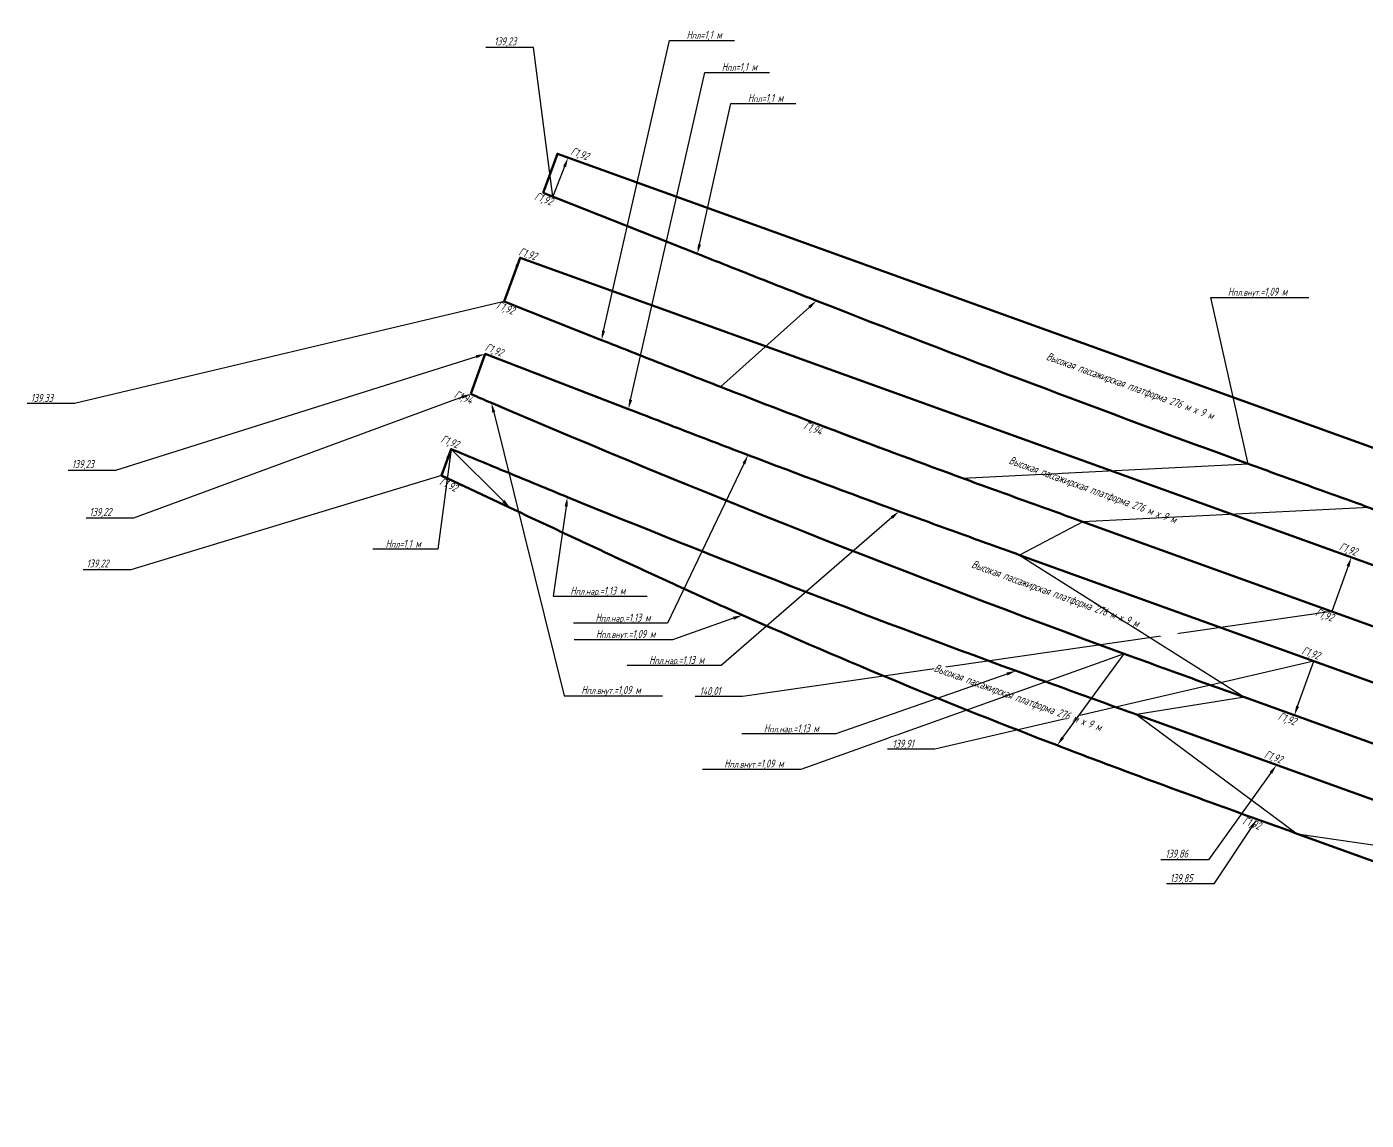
# Model space of a CAD drawing. Extents: x 11179 to 11561, y 9004 to 9202.
# Drawn here: x 11179.4 to 11388.5, y 9031.7 to 9202.4 of the extents above; entities that cross this region are included whole.
import ezdxf
from ezdxf import colors
from ezdxf.entities.mleader import LeaderData, LeaderLine
from ezdxf.math import Vec2, Vec3

# ---------------------------------------------------------------- set-up
doc = ezdxf.new("R2010")
doc.units = 0
doc.layers.add('Габариты платформ на Серпе и Молоте', color=1, linetype='Continuous', lineweight=30)
doc.layers.add('Платформы', color=1, linetype='Continuous', lineweight=80)
doc.styles.add('СПДС_2.5', font='spds.shx', dxfattribs={"width": 0.9, "oblique": 15, "height": 2.5})

msp = doc.modelspace()

# ---------------------------------------------------------------- texts
at = {"layer": 'Габариты платформ на Серпе и Молоте', "color": 1, "char_height": 1.25, "attachment_point": 1, "style": 'СПДС_2.5', "bg_fill": 3, "box_fill_scale": 1, "bg_fill_color": 256, "bg_fill_transparency": 0}
for s, width, insert, rotation in [('Г1,92', 3.8623, (11256.46, 9168), 342.4212), ('Г1,92', 3.6922, (11253.04, 9159.64), 338.8566), ('Г1,92', 3.7467, (11251.26, 9153.09), 338.8566), ('Г1,94', 3.7647, (11246.44, 9145.7), 338.8566), ('Г1,92', 3.8239, (11244.36, 9138.75), 339.1099), ('Г1,92', 3.9238, (11244.23, 9132.11), 334.7675), ('Г1,92', 3.8952, (11384.63, 9121.94), 340.3065), ('Г1,92', 3.7747, (11380.93, 9111.67), 340.3065), ('Г1,92', 3.6721, (11378.79, 9105.72), 340.3065), ('Г1,92', 3.729, (11375.09, 9095.45), 340.3065), ('Г1,92', 3.6873, (11372.94, 9089.5), 340.3065), ('Г1,92', 3.7866, (11369.57, 9079.14), 340.3065)]:
    msp.add_mtext_dynamic_manual_height_columns(s, width=width, gutter_width=12.5, heights=[0], dxfattribs=dict(at, insert=insert, rotation=rotation))

# ---------------------------------------------------------------- leaders
at = {"layer": 'Габариты платформ на Серпе и Молоте', "color": 1, "lineweight": 25}
ml = msp.add_multileader_mtext('Standard', dxfattribs=at)
ml.set_content('139,23', color=1, style='СПДС_2.5')
ml.set_leader_properties()
ml.build(insert=Vec2(0, 0))
ml.multileader.update_dxf_attribs({"text_left_attachment_type": 5, "text_right_attachment_type": 5, "dogleg_length": 0.677, "arrow_head_size": 1.5})
ctx = ml.context
ctx.base_point, ctx.char_height, ctx.arrow_head_size, ctx.plane_origin = Vec3(11249.64, 9199.19), 1.25, 1.5, Vec3(11264.16, 9183.95)
ctx.left_attachment, ctx.right_attachment, ctx.text_align_type = 5, 5, 2
notes = []
notes.append((ctx, [(1, (1, 1, 0), (11258.48, 9199.19), (-1, 0), 0.677, [(1, [(11263.9, 9182), (11261.49, 9175.92)], 0, [])])]))
ctx.mtext.insert, ctx.mtext.alignment, ctx.mtext.flow_direction = Vec3(11255.8, 9200.79), 3, 5
ctx.mtext.has_bg_fill, ctx.mtext.bg_color, ctx.mtext.bg_scale_factor, ctx.mtext.bg_transparency, ctx.mtext.use_window_bg_color = 1, -1027028792, 1.5, 0, 1
for ctx, leaders in notes:
    for number, flags, end, landing, length, lines in leaders:
        leader = LeaderData()
        leader.index, (leader.has_last_leader_line, leader.has_dogleg_vector, leader.attachment_direction) = number, flags
        leader.last_leader_point, leader.dogleg_vector, leader.dogleg_length = Vec3(end), Vec3(landing), length
        for number, points, colour, breaks in lines:
            line = LeaderLine()
            line.index, line.vertices, line.color, line.breaks = number, Vec3.list(points), colors.encode_raw_color(colour), breaks
            leader.lines.append(line)
        ctx.leaders.append(leader)

# ---------------------------------------------------------------- next in the draw order: texts
at = {"layer": 'Габариты платформ на Серпе и Молоте', "color": 1, "char_height": 1.25, "attachment_point": 1, "style": 'СПДС_2.5', "bg_fill": 3, "box_fill_scale": 1, "bg_fill_color": 256, "bg_fill_transparency": 0}
for width, insert, rotation in [(3.7494, (11264.62, 9183.7), 340.2607), (3.793, (11259.01, 9176.68), 338.8566)]:
    msp.add_mtext_dynamic_manual_height_columns('Г1,92', width=width, gutter_width=12.5, heights=[0], dxfattribs=dict(at, insert=insert, rotation=rotation))

# ---------------------------------------------------------------- next in the draw order: leaders
at = {"layer": 'Габариты платформ на Серпе и Молоте', "color": 1, "lineweight": 25}
ml = msp.add_multileader_mtext('Standard', dxfattribs=at)
ml.set_content('139,22', color=1, style='СПДС_2.5')
ml.set_leader_properties()
ml.build(insert=Vec2(0, 0))
ml.multileader.update_dxf_attribs({"text_left_attachment_type": 5, "text_right_attachment_type": 5, "dogleg_length": 0.677, "arrow_head_size": 1.5})
ctx = ml.context
ctx.base_point, ctx.char_height, ctx.arrow_head_size, ctx.plane_origin = Vec3(11186.71, 9117.66), 1.25, 1.5, Vec3(11245.62, 9136.5)
ctx.left_attachment, ctx.right_attachment = 5, 5
notes = []
notes.append((ctx, [(0, (1, 1, 0), (11195.59, 9117.66), (-1, 0), 0.677, [(1, [(11245.62, 9136.5), (11244.12, 9132.35)], 0, [])])]))
ctx.mtext.insert, ctx.mtext.flow_direction = Vec3(11188.71, 9119.25), 5
ctx.mtext.has_bg_fill, ctx.mtext.bg_color, ctx.mtext.bg_scale_factor, ctx.mtext.bg_transparency, ctx.mtext.use_window_bg_color = 1, -1027028792, 1.5, 0, 1
ml = msp.add_multileader_mtext('Standard', dxfattribs=at)
ml.set_content('139,91', color=1, style='СПДС_2.5')
ml.set_leader_properties()
ml.build(insert=Vec2(0, 0))
ml.multileader.update_dxf_attribs({"text_left_attachment_type": 5, "text_right_attachment_type": 5, "dogleg_length": 0.677, "arrow_head_size": 1.5})
ctx = ml.context
ctx.base_point, ctx.char_height, ctx.arrow_head_size, ctx.plane_origin = Vec3(11312.57, 9089.61), 1.25, 1.5, Vec3(11377.32, 9094.92)
ctx.left_attachment, ctx.right_attachment = 5, 5
notes.append((ctx, [(0, (1, 1, 0), (11321.18, 9089.61), (-1, 0), 0.677, [(1, [(11377.32, 9094.92), (11380.37, 9103.39)], 0, [])])]))
ctx.mtext.insert, ctx.mtext.flow_direction = Vec3(11314.57, 9091.11), 5
ctx.mtext.has_bg_fill, ctx.mtext.bg_color, ctx.mtext.bg_scale_factor, ctx.mtext.bg_transparency, ctx.mtext.use_window_bg_color = 1, -1027028792, 1.5, 0, 1
ml = msp.add_multileader_mtext('Standard', dxfattribs=at)
ml.set_content('139,86', color=1, style='СПДС_2.5')
ml.set_leader_properties()
ml.build(insert=Vec2(0, 0))
ml.multileader.update_dxf_attribs({"text_left_attachment_type": 5, "text_right_attachment_type": 5, "dogleg_length": 0.677, "arrow_head_size": 1.5})
ctx = ml.context
ctx.base_point, ctx.char_height, ctx.arrow_head_size, ctx.plane_origin = Vec3(11355.18, 9072.37), 1.25, 1.5, Vec3(11374.53, 9087.17)
ctx.left_attachment, ctx.right_attachment = 5, 5
notes.append((ctx, [(0, (1, 1, 0), (11363.9, 9072.37), (-1, 0), 0.677, [(0, [(11374.53, 9087.17)], 0, [])])]))
ctx.mtext.insert, ctx.mtext.flow_direction = Vec3(11357.18, 9073.94), 5
ctx.mtext.has_bg_fill, ctx.mtext.bg_color, ctx.mtext.bg_scale_factor, ctx.mtext.bg_transparency, ctx.mtext.use_window_bg_color = 1, -1027028792, 1.5, 0, 1
for ctx, leaders in notes:
    for number, flags, end, landing, length, lines in leaders:
        leader = LeaderData()
        leader.index, (leader.has_last_leader_line, leader.has_dogleg_vector, leader.attachment_direction) = number, flags
        leader.last_leader_point, leader.dogleg_vector, leader.dogleg_length = Vec3(end), Vec3(landing), length
        for number, points, colour, breaks in lines:
            line = LeaderLine()
            line.index, line.vertices, line.color, line.breaks = number, Vec3.list(points), colors.encode_raw_color(colour), breaks
            leader.lines.append(line)
        ctx.leaders.append(leader)

# ---------------------------------------------------------------- next in the draw order: leaders
ml = msp.add_multileader_mtext('Standard', dxfattribs=at)
ml.set_content('139,23', color=1, style='СПДС_2.5')
ml.set_leader_properties()
ml.build(insert=Vec2(0, 0))
ml.multileader.update_dxf_attribs({"text_left_attachment_type": 5, "text_right_attachment_type": 5, "dogleg_length": 0.677, "arrow_head_size": 1.5})
ctx = ml.context
ctx.base_point, ctx.char_height, ctx.arrow_head_size, ctx.plane_origin = Vec3(11184.4, 9133.17), 1.25, 1.5, Vec3(11250.97, 9151.36)
ctx.left_attachment, ctx.right_attachment = 5, 5
notes = []
notes.append((ctx, [(0, (1, 1, 0), (11193.24, 9133.17), (-1, 0), 0.677, [(0, [(11250.97, 9151.36)], 0, [])])]))
ctx.mtext.insert, ctx.mtext.flow_direction = Vec3(11186.4, 9134.77), 5
ctx.mtext.has_bg_fill, ctx.mtext.bg_color, ctx.mtext.bg_scale_factor, ctx.mtext.bg_transparency, ctx.mtext.use_window_bg_color = 1, -1027028792, 1.5, 0, 1
ml = msp.add_multileader_mtext('Standard', dxfattribs=at)
ml.set_content('140,01', color=1, style='СПДС_2.5')
ml.set_leader_properties()
ml.build(insert=Vec2(0, 0))
ml.multileader.update_dxf_attribs({"text_left_attachment_type": 5, "text_right_attachment_type": 5, "dogleg_length": 0.677, "arrow_head_size": 1.5})
ctx = ml.context
ctx.base_point, ctx.char_height, ctx.arrow_head_size, ctx.plane_origin = Vec3(11282.44, 9097.83), 1.25, 1.5, Vec3(11386.22, 9119.6)
ctx.left_attachment, ctx.right_attachment = 5, 5
notes.append((ctx, [(0, (1, 1, 0), (11291.16, 9097.83), (-1, 0), 0.677, [(1, [(11386.22, 9119.6), (11383.17, 9111.14)], 0, [])])]))
ctx.mtext.insert, ctx.mtext.flow_direction = Vec3(11284.44, 9099.33), 5
ctx.mtext.has_bg_fill, ctx.mtext.bg_color, ctx.mtext.bg_scale_factor, ctx.mtext.bg_transparency, ctx.mtext.use_window_bg_color = 1, -1027028792, 1.5, 0, 1
ml = msp.add_multileader_mtext('Standard', dxfattribs=at)
ml.set_content('139,85', color=1, style='СПДС_2.5')
ml.set_leader_properties()
ml.build(insert=Vec2(0, 0))
ml.multileader.update_dxf_attribs({"text_left_attachment_type": 5, "text_right_attachment_type": 5, "dogleg_length": 0.677, "arrow_head_size": 1.5})
ctx = ml.context
ctx.base_point, ctx.char_height, ctx.arrow_head_size, ctx.plane_origin = Vec3(11355.9, 9068.62), 1.25, 1.5, Vec3(11371.48, 9078.7)
ctx.left_attachment, ctx.right_attachment = 5, 5
notes.append((ctx, [(0, (1, 1, 0), (11364.74, 9068.62), (-1, 0), 0.677, [(0, [(11371.48, 9078.7)], 0, [])])]))
ctx.mtext.insert, ctx.mtext.flow_direction = Vec3(11357.9, 9070.12), 5
ctx.mtext.has_bg_fill, ctx.mtext.bg_color, ctx.mtext.bg_scale_factor, ctx.mtext.bg_transparency, ctx.mtext.use_window_bg_color = 1, -1027028792, 1.5, 0, 1
for ctx, leaders in notes:
    for number, flags, end, landing, length, lines in leaders:
        leader = LeaderData()
        leader.index, (leader.has_last_leader_line, leader.has_dogleg_vector, leader.attachment_direction) = number, flags
        leader.last_leader_point, leader.dogleg_vector, leader.dogleg_length = Vec3(end), Vec3(landing), length
        for number, points, colour, breaks in lines:
            line = LeaderLine()
            line.index, line.vertices, line.color, line.breaks = number, Vec3.list(points), colors.encode_raw_color(colour), breaks
            leader.lines.append(line)
        ctx.leaders.append(leader)

# ---------------------------------------------------------------- next in the draw order: leaders
ml = msp.add_multileader_mtext('Standard', dxfattribs=at)
ml.set_content('139,22', color=1, style='СПДС_2.5')
ml.set_leader_properties()
ml.build(insert=Vec2(0, 0))
ml.multileader.update_dxf_attribs({"text_left_attachment_type": 5, "text_right_attachment_type": 5, "dogleg_length": 0.677, "arrow_head_size": 1.5})
ctx = ml.context
ctx.base_point, ctx.char_height, ctx.arrow_head_size, ctx.plane_origin = Vec3(11187.16, 9125.71), 1.25, 1.5, Vec3(11248.71, 9145.08)
ctx.left_attachment, ctx.right_attachment = 5, 5
notes = []
notes.append((ctx, [(0, (1, 1, 0), (11196.04, 9125.71), (-1, 0), 0.677, [(0, [(11248.72, 9145.1)], 0, [])])]))
ctx.mtext.insert, ctx.mtext.flow_direction = Vec3(11189.16, 9127.3), 5
ctx.mtext.has_bg_fill, ctx.mtext.bg_color, ctx.mtext.bg_scale_factor, ctx.mtext.bg_transparency, ctx.mtext.use_window_bg_color = 1, -1027028792, 1.5, 0, 1
for ctx, leaders in notes:
    for number, flags, end, landing, length, lines in leaders:
        leader = LeaderData()
        leader.index, (leader.has_last_leader_line, leader.has_dogleg_vector, leader.attachment_direction) = number, flags
        leader.last_leader_point, leader.dogleg_vector, leader.dogleg_length = Vec3(end), Vec3(landing), length
        for number, points, colour, breaks in lines:
            line = LeaderLine()
            line.index, line.vertices, line.color, line.breaks = number, Vec3.list(points), colors.encode_raw_color(colour), breaks
            leader.lines.append(line)
        ctx.leaders.append(leader)

# ---------------------------------------------------------------- next in the draw order: linework, layer by layer
at = {"layer": 'Платформы', "color": 1, "flags": 128}
msp.add_lwpolyline([(11244.12, 9132.35), (11254.86, 9127.31, 0.000313), (11263.91, 9123.06, 0.000938), (11272.97, 9118.84, 0.001563), (11282.04, 9114.66, 0.002188), (11291.14, 9110.56, 0.013319), (11340.27, 9090.23, 0.002188), (11349.6, 9086.7, 0.001563), (11358.97, 9083.24, 0.000938), (11368.36, 9079.82, 0.000313), (11377.77, 9076.43), (11466.59, 9044.43)], format="xyb", dxfattribs=at)

# ---------------------------------------------------------------- next in the draw order: leaders
at = {"layer": 'Габариты платформ на Серпе и Молоте', "color": 1, "lineweight": 25}
ml = msp.add_multileader_mtext('Standard', dxfattribs=at)
ml.set_content('139,33', color=1, style='СПДС_2.5')
ml.set_leader_properties()
ml.build(insert=Vec2(0, 0))
ml.multileader.update_dxf_attribs({"text_left_attachment_type": 5, "text_right_attachment_type": 5, "dogleg_length": 0.677, "arrow_head_size": 1.5})
ctx = ml.context
ctx.base_point, ctx.char_height, ctx.arrow_head_size, ctx.plane_origin = Vec3(11177.99, 9143.61), 1.25, 1.5, Vec3(11256.39, 9166.38)
ctx.left_attachment, ctx.right_attachment = 5, 5
notes = []
notes.append((ctx, [(0, (1, 1, 0), (11186.83, 9143.61), (-1, 0), 0.677, [(1, [(11256.39, 9166.38), (11253.91, 9159.52)], 0, [])])]))
ctx.mtext.insert, ctx.mtext.flow_direction = Vec3(11179.99, 9145.11), 5
ctx.mtext.has_bg_fill, ctx.mtext.bg_color, ctx.mtext.bg_scale_factor, ctx.mtext.bg_transparency, ctx.mtext.use_window_bg_color = 1, -1027028792, 1.5, 0, 1
for ctx, leaders in notes:
    for number, flags, end, landing, length, lines in leaders:
        leader = LeaderData()
        leader.index, (leader.has_last_leader_line, leader.has_dogleg_vector, leader.attachment_direction) = number, flags
        leader.last_leader_point, leader.dogleg_vector, leader.dogleg_length = Vec3(end), Vec3(landing), length
        for number, points, colour, breaks in lines:
            line = LeaderLine()
            line.index, line.vertices, line.color, line.breaks = number, Vec3.list(points), colors.encode_raw_color(colour), breaks
            leader.lines.append(line)
        ctx.leaders.append(leader)

# ---------------------------------------------------------------- next in the draw order: linework, layer by layer
at = {"layer": 'Платформы', "color": 1, "flags": 128}
msp.add_lwpolyline([(11248.72, 9145.1), (11250.97, 9151.36), (11273.33, 9142.74, 0.000313), (11282.66, 9139.14, 0.000938), (11292, 9135.56, 0.003142), (11315.58, 9126.77, 0.000938), (11324.98, 9123.35, 0.000313), (11334.39, 9119.95), (11446.43, 9079.59, -0.000391), (11455.83, 9076.19, -0.001172), (11465.22, 9072.77, -0.001953), (11474.58, 9069.29, -0.002734), (11483.9, 9065.73, -0.010916), (11509.67, 9055.12), (11506.98, 9047.66, 0.000011), (11500.8, 9050.08, 0.002734), (11491.44, 9053.65, 0.001953), (11482.05, 9057.14, 0.001172), (11472.64, 9060.57, 0.000391), (11463.23, 9063.96), (11369.52, 9097.73, -0.000313), (11360.11, 9101.12, -0.000938), (11350.72, 9104.54, -0.0133), (11251.92, 9143.7, -0.006189)], format="xyb", close=True, dxfattribs=at)

# ---------------------------------------------------------------- next in the draw order: texts
at = {"layer": 'Платформы', "color": 1, "lineweight": 30, "char_height": 1.25, "attachment_point": 1, "rotation": 340.1215, "style": 'СПДС_2.5', "bg_fill": 3, "box_fill_scale": 1, "bg_fill_color": 256, "bg_fill_transparency": 0}
for width, insert in [(34.6332, (11338.9, 9151.65)), (34.4605, (11333.06, 9135.43)), (34.6611, (11327.22, 9119.21)), (34.6462, (11321.37, 9102.99))]:
    msp.add_mtext_dynamic_manual_height_columns('Высокая пассажирская платформа 276 м х 9 м', width=width, gutter_width=12.5, heights=[0], dxfattribs=dict(at, insert=insert))

# ---------------------------------------------------------------- next in the draw order: linework, layer by layer
at = {"layer": 'Платформы', "color": 1, "flags": 128}
for points in [[(11260.03, 9176.5), (11284.09, 9166.99, 0.000208), (11293.39, 9163.31, 0.000625), (11302.69, 9159.66, 0.00601), (11370.11, 9134.19, 0.000625), (11379.51, 9130.78, 0.000208), (11388.91, 9127.39), (11456.39, 9103.08, -0.000391), (11465.8, 9099.69, -0.001172), (11475.2, 9096.26, -0.001953), (11484.59, 9092.77, -0.002734), (11493.95, 9089.19, -0.00759), (11518.36, 9079.25), (11520.88, 9086.24, 0.015948), (11477.22, 9104.79, 0.002734), (11467.9, 9108.35, 0.001953), (11458.54, 9111.83, 0.001172), (11449.16, 9115.25, 0.000391), (11439.75, 9118.64), (11262.23, 9182.6), (11260.03, 9176.5)], [(11466.59, 9044.43, -0.000391), (11476, 9041.03, -0.001172), (11485.41, 9037.61, -0.001953), (11494.79, 9034.12, 0.000163), (11501.22, 9031.69), (11504, 9039.41, 0.008776), (11487.26, 9046.2, 0.002734), (11477.94, 9049.76, 0.001953), (11468.58, 9053.24, 0.001172), (11459.19, 9056.66, 0.000391), (11449.79, 9060.05), (11352.66, 9095.04, -0.000313), (11343.25, 9098.44, -0.000938), (11333.85, 9101.86, -0.009383), (11263.79, 9129, -0.000938), (11254.53, 9132.81, -0.000301), (11245.62, 9136.5), (11244.12, 9132.35)]]:
    msp.add_lwpolyline(points, format="xyb", dxfattribs=at)
at = {"layer": 'Платформы', "color": 1}
msp.add_lwpolyline([(11443.07, 9099.12), (11256.39, 9166.38), (11253.91, 9159.52), (11269.11, 9153.52, 0.000313), (11278.41, 9149.85, 0.000938), (11287.72, 9146.21, 0.005055), (11325.51, 9131.94, 0.000938), (11334.9, 9128.53, 0.000313), (11344.31, 9125.14), (11459.88, 9083.5, -0.000391), (11469.28, 9080.1, -0.001172), (11478.69, 9076.68, -0.001953), (11488.08, 9073.19, -0.002734), (11497.44, 9069.61, -0.00418), (11512.69, 9063.52), (11515.3, 9070.74, 0.01319), (11480.54, 9085.27, 0.002734), (11471.22, 9088.83, 0.001953), (11461.86, 9092.31, 0.001172), (11452.47, 9095.73, 0.000391)], format="xyb", close=True, dxfattribs=at)

# ---------------------------------------------------------------- next in the draw order: leaders
at = {"layer": 'Габариты платформ на Серпе и Молоте', "color": 1, "lineweight": 25}
ml = msp.add_multileader_mtext('Standard', dxfattribs=at)
ml.set_content('{\\C256;H\\H0.8x;пл\\H1.25x;=1,1 м}', color=1, style='СПДС_2.5')
ml.set_leader_properties()
ml.build(insert=Vec2(0, 0))
ml.multileader.update_dxf_attribs({"text_left_attachment_type": 5, "text_right_attachment_type": 5, "dogleg_length": 0.677, "arrow_head_size": 1.5})
ctx = ml.context
ctx.base_point, ctx.char_height, ctx.arrow_head_size, ctx.plane_origin = Vec3(11289.99, 9190.44), 1.25, 1.5, Vec3(11284.09, 9166.99)
ctx.left_attachment, ctx.right_attachment = 5, 5
notes = []
notes.append((ctx, [(0, (1, 1, 0), (11289.32, 9190.44), (1, 0), 0.677, [(0, [(11284.09, 9166.99)], 0, [])])]))
ctx.mtext.insert, ctx.mtext.flow_direction = Vec3(11291.99, 9191.94), 5
ctx.mtext.has_bg_fill, ctx.mtext.bg_color, ctx.mtext.bg_scale_factor, ctx.mtext.bg_transparency, ctx.mtext.use_window_bg_color = 1, -1027028792, 1.5, 0, 1
ml = msp.add_multileader_mtext('Standard', dxfattribs=at)
ml.set_content('H{\\H0.8x;пл.внут.}=1,09 м', color=1, style='СПДС_2.5')
ml.set_leader_properties()
ml.build(insert=Vec2(0, 0))
ml.multileader.update_dxf_attribs({"text_left_attachment_type": 5, "text_right_attachment_type": 5, "dogleg_length": 0.677, "arrow_head_size": 1.5})
ctx = ml.context
ctx.base_point, ctx.char_height, ctx.arrow_head_size, ctx.plane_origin = Vec3(11364.94, 9160.16), 1.25, 1.5, Vec3(11302.69, 9159.66)
ctx.left_attachment, ctx.right_attachment = 5, 5
notes.append((ctx, [(0, (1, 1, 0), (11364.26, 9160.16), (1, 0), 0.677, [(3, [(11302.69, 9159.66), (11287.72, 9146.21), (11325.51, 9131.94), (11370.11, 9134.19)], 0, [])])]))
ctx.mtext.insert, ctx.mtext.flow_direction = Vec3(11366.94, 9161.69), 5
ctx.mtext.has_bg_fill, ctx.mtext.bg_color, ctx.mtext.bg_scale_factor, ctx.mtext.bg_transparency, ctx.mtext.use_window_bg_color = 1, -1027028792, 1.5, 0, 1
ml = msp.add_multileader_mtext('Standard', dxfattribs=at)
ml.set_content('{\\C256;H\\H0.8x;пл\\H1.25x;=1,1 м}', color=1, style='СПДС_2.5')
ml.set_leader_properties()
ml.build(insert=Vec2(0, 0))
ml.multileader.update_dxf_attribs({"text_left_attachment_type": 5, "text_right_attachment_type": 5, "dogleg_length": 0.677, "arrow_head_size": 1.5})
ctx = ml.context
ctx.base_point, ctx.char_height, ctx.arrow_head_size, ctx.plane_origin = Vec3(11232.53, 9120.85), 1.25, 1.5, Vec3(11245.62, 9136.5)
ctx.left_attachment, ctx.right_attachment, ctx.text_align_type = 5, 5, 2
notes.append((ctx, [(1, (1, 1, 0), (11243.56, 9120.85), (-1, 0), 0.677, [(0, [(11254.86, 9127.31), (11245.62, 9136.5)], 0, [])])]))
ctx.mtext.insert, ctx.mtext.alignment, ctx.mtext.flow_direction = Vec3(11240.89, 9122.35), 3, 5
ctx.mtext.has_bg_fill, ctx.mtext.bg_color, ctx.mtext.bg_scale_factor, ctx.mtext.bg_transparency, ctx.mtext.use_window_bg_color = 1, -1027028792, 1.5, 0, 1
ml = msp.add_multileader_mtext('Standard', dxfattribs=at)
ml.set_content('{\\C256;H\\H0.8x;пл.нар.\\H1.25x;=1,13 м}', color=1, style='СПДС_2.5')
ml.set_leader_properties()
ml.build(insert=Vec2(0, 0))
ml.multileader.update_dxf_attribs({"text_left_attachment_type": 5, "text_right_attachment_type": 5, "dogleg_length": 0.677, "arrow_head_size": 1.5})
ctx = ml.context
ctx.base_point, ctx.char_height, ctx.arrow_head_size, ctx.plane_origin = Vec3(11262.27, 9113.5), 1.25, 1.5, Vec3(11263.79, 9129)
ctx.left_attachment, ctx.right_attachment = 5, 5
notes.append((ctx, [(0, (1, 1, 0), (11261.59, 9113.5), (1, 0), 0.677, [(0, [(11263.79, 9129)], 0, [])])]))
ctx.mtext.insert, ctx.mtext.flow_direction = Vec3(11264.27, 9115), 5
ctx.mtext.has_bg_fill, ctx.mtext.bg_color, ctx.mtext.bg_scale_factor, ctx.mtext.bg_transparency, ctx.mtext.use_window_bg_color = 1, -1027028792, 1.5, 0, 1
ml = msp.add_multileader_mtext('Standard', dxfattribs=at)
ml.set_content('H{\\H0.8x;пл}=1,1 м', color=1, style='СПДС_2.5')
ml.set_leader_properties()
ml.build(insert=Vec2(0, 0))
ml.multileader.update_dxf_attribs({"text_left_attachment_type": 5, "text_right_attachment_type": 5, "dogleg_length": 0.677, "arrow_head_size": 1.5})
ctx = ml.context
ctx.base_point, ctx.char_height, ctx.arrow_head_size, ctx.plane_origin = Vec3(11460.86, 9122), 1.25, 1.5, Vec3(11440.4, 9120.45)
ctx.left_attachment, ctx.right_attachment = 5, 5
notes.append((ctx, [(1, (1, 1, 0), (11460.19, 9122), (1, 0), 0.677, [(7, [(11439.75, 9118.64), (11456.39, 9103.08), (11443.07, 9099.12), (11446.43, 9079.59), (11449.79, 9060.05), (11459.88, 9083.5), (11389.01, 9127.36), (11344.31, 9125.14), (11334.39, 9119.95), (11369.52, 9097.73), (11352.66, 9095.04), (11377.77, 9076.43), (11463.23, 9063.96), (11466.59, 9044.43)], 0, [])])]))
ctx.mtext.insert, ctx.mtext.flow_direction = Vec3(11462.86, 9123.5), 5
ctx.mtext.has_bg_fill, ctx.mtext.bg_color, ctx.mtext.bg_scale_factor, ctx.mtext.bg_transparency, ctx.mtext.use_window_bg_color = 1, -1027028792, 1.5, 0, 1
for ctx, leaders in notes:
    for number, flags, end, landing, length, lines in leaders:
        leader = LeaderData()
        leader.index, (leader.has_last_leader_line, leader.has_dogleg_vector, leader.attachment_direction) = number, flags
        leader.last_leader_point, leader.dogleg_vector, leader.dogleg_length = Vec3(end), Vec3(landing), length
        for number, points, colour, breaks in lines:
            line = LeaderLine()
            line.index, line.vertices, line.color, line.breaks = number, Vec3.list(points), colors.encode_raw_color(colour), breaks
            leader.lines.append(line)
        ctx.leaders.append(leader)

# ---------------------------------------------------------------- next in the draw order: texts
at = {"layer": 'Габариты платформ на Серпе и Молоте', "color": 1, "insert": (11301.04, 9140.85), "char_height": 1.25, "attachment_point": 1, "rotation": 338.8566, "style": 'СПДС_2.5', "bg_fill": 3, "box_fill_scale": 1, "bg_fill_color": 256, "bg_fill_transparency": 0}
msp.add_mtext_dynamic_manual_height_columns('Г1,94', width=3.7647, gutter_width=12.5, heights=[0], dxfattribs=at)

# ---------------------------------------------------------------- next in the draw order: leaders
at = {"layer": 'Габариты платформ на Серпе и Молоте', "color": 1, "lineweight": 25}
ml = msp.add_multileader_mtext('Standard', dxfattribs=at)
ml.set_content('{\\C256;H\\H0.8x;пл\\H1.25x;=1,1 м}', color=1, style='СПДС_2.5')
ml.set_leader_properties()
ml.build(insert=Vec2(0, 0))
ml.multileader.update_dxf_attribs({"text_left_attachment_type": 5, "text_right_attachment_type": 5, "dogleg_length": 0.677, "arrow_head_size": 1.5})
ctx = ml.context
ctx.base_point, ctx.char_height, ctx.arrow_head_size, ctx.plane_origin = Vec3(11280.41, 9200.31), 1.25, 1.5, Vec3(11269.11, 9153.52)
ctx.left_attachment, ctx.right_attachment = 5, 5
notes = []
notes.append((ctx, [(0, (1, 1, 0), (11279.74, 9200.31), (1, 0), 0.677, [(0, [(11269.11, 9153.52)], 0, [])])]))
ctx.mtext.insert, ctx.mtext.flow_direction = Vec3(11282.41, 9201.81), 5
ctx.mtext.has_bg_fill, ctx.mtext.bg_color, ctx.mtext.bg_scale_factor, ctx.mtext.bg_transparency, ctx.mtext.use_window_bg_color = 1, -1027028792, 1.5, 0, 1
ml = msp.add_multileader_mtext('Standard', dxfattribs=at)
ml.set_content('{\\C256;H\\H0.8x;пл.нар.\\H1.25x;=1,13 м}', color=1, style='СПДС_2.5')
ml.set_leader_properties()
ml.build(insert=Vec2(0, 0))
ml.multileader.update_dxf_attribs({"text_left_attachment_type": 5, "text_right_attachment_type": 5, "dogleg_length": 0.677, "arrow_head_size": 1.5})
ctx = ml.context
ctx.base_point, ctx.char_height, ctx.arrow_head_size, ctx.plane_origin = Vec3(11264.97, 9109.3), 1.25, 1.5, Vec3(11292, 9135.56)
ctx.left_attachment, ctx.right_attachment, ctx.text_align_type = 5, 5, 2
notes.append((ctx, [(1, (1, 1, 0), (11279.43, 9109.3), (-1, 0), 0.677, [(0, [(11292, 9135.56)], 0, [])])]))
ctx.mtext.insert, ctx.mtext.alignment, ctx.mtext.flow_direction = Vec3(11276.75, 9110.8), 3, 5
ctx.mtext.has_bg_fill, ctx.mtext.bg_color, ctx.mtext.bg_scale_factor, ctx.mtext.bg_transparency, ctx.mtext.use_window_bg_color = 1, -1027028792, 1.5, 0, 1
ml = msp.add_multileader_mtext('Standard', dxfattribs=at)
ml.set_content('H{\\H0.8x;пл.внут.}=1,09 м', color=1, style='СПДС_2.5')
ml.set_leader_properties()
ml.build(insert=Vec2(0, 0))
ml.multileader.update_dxf_attribs({"text_left_attachment_type": 5, "text_right_attachment_type": 5, "dogleg_length": 0.677, "arrow_head_size": 1.5})
ctx = ml.context
ctx.base_point, ctx.char_height, ctx.arrow_head_size, ctx.plane_origin = Vec3(11284.72, 9086.48), 1.25, 1.5, Vec3(11227.2, 9069.39)
ctx.left_attachment, ctx.right_attachment, ctx.text_align_type = 5, 5, 2
notes.append((ctx, [(1, (1, 1, 0), (11300.22, 9086.48), (-1, 0), 0.677, [(2, [(11340.27, 9090.23), (11350.72, 9104.54)], 0, [])])]))
ctx.mtext.insert, ctx.mtext.alignment, ctx.mtext.flow_direction = Vec3(11297.55, 9088.01), 3, 5
ctx.mtext.has_bg_fill, ctx.mtext.bg_color, ctx.mtext.bg_scale_factor, ctx.mtext.bg_transparency, ctx.mtext.use_window_bg_color = 1, -1027028792, 1.5, 0, 1
for ctx, leaders in notes:
    for number, flags, end, landing, length, lines in leaders:
        leader = LeaderData()
        leader.index, (leader.has_last_leader_line, leader.has_dogleg_vector, leader.attachment_direction) = number, flags
        leader.last_leader_point, leader.dogleg_vector, leader.dogleg_length = Vec3(end), Vec3(landing), length
        for number, points, colour, breaks in lines:
            line = LeaderLine()
            line.index, line.vertices, line.color, line.breaks = number, Vec3.list(points), colors.encode_raw_color(colour), breaks
            leader.lines.append(line)
        ctx.leaders.append(leader)

# ---------------------------------------------------------------- next in the draw order: leaders
ml = msp.add_multileader_mtext('Standard', dxfattribs=at)
ml.set_content('{\\C256;H\\H0.8x;пл\\H1.25x;=1,1 м}', color=1, style='СПДС_2.5')
ml.set_leader_properties()
ml.build(insert=Vec2(0, 0))
ml.multileader.update_dxf_attribs({"text_left_attachment_type": 5, "text_right_attachment_type": 5, "dogleg_length": 0.677, "arrow_head_size": 1.5})
ctx = ml.context
ctx.base_point, ctx.char_height, ctx.arrow_head_size, ctx.plane_origin = Vec3(11285.91, 9195.3), 1.25, 1.5, Vec3(11273.33, 9142.74)
ctx.left_attachment, ctx.right_attachment = 5, 5
notes = []
notes.append((ctx, [(0, (1, 1, 0), (11285.23, 9195.3), (1, 0), 0.677, [(0, [(11273.33, 9142.74)], 0, [])])]))
ctx.mtext.insert, ctx.mtext.flow_direction = Vec3(11287.91, 9196.8), 5
ctx.mtext.has_bg_fill, ctx.mtext.bg_color, ctx.mtext.bg_scale_factor, ctx.mtext.bg_transparency, ctx.mtext.use_window_bg_color = 1, -1027028792, 1.5, 0, 1
ml = msp.add_multileader_mtext('Standard', dxfattribs=at)
ml.set_content('{\\C256;H\\H0.8x;пл.нар.\\H1.25x;=1,13 м}', color=1, style='СПДС_2.5')
ml.set_leader_properties()
ml.build(insert=Vec2(0, 0))
ml.multileader.update_dxf_attribs({"text_left_attachment_type": 5, "text_right_attachment_type": 5, "dogleg_length": 0.677, "arrow_head_size": 1.5})
ctx = ml.context
ctx.base_point, ctx.char_height, ctx.arrow_head_size, ctx.plane_origin = Vec3(11273.35, 9102.69), 1.25, 1.5, Vec3(11315.58, 9126.77)
ctx.left_attachment, ctx.right_attachment, ctx.text_align_type = 5, 5, 2
notes.append((ctx, [(1, (1, 1, 0), (11287.81, 9102.69), (-1, 0), 0.677, [(0, [(11315.58, 9126.77)], 0, [])])]))
ctx.mtext.insert, ctx.mtext.alignment, ctx.mtext.flow_direction = Vec3(11285.13, 9104.19), 3, 5
ctx.mtext.has_bg_fill, ctx.mtext.bg_color, ctx.mtext.bg_scale_factor, ctx.mtext.bg_transparency, ctx.mtext.use_window_bg_color = 1, -1027028792, 1.5, 0, 1
for ctx, leaders in notes:
    for number, flags, end, landing, length, lines in leaders:
        leader = LeaderData()
        leader.index, (leader.has_last_leader_line, leader.has_dogleg_vector, leader.attachment_direction) = number, flags
        leader.last_leader_point, leader.dogleg_vector, leader.dogleg_length = Vec3(end), Vec3(landing), length
        for number, points, colour, breaks in lines:
            line = LeaderLine()
            line.index, line.vertices, line.color, line.breaks = number, Vec3.list(points), colors.encode_raw_color(colour), breaks
            leader.lines.append(line)
        ctx.leaders.append(leader)

# ---------------------------------------------------------------- next in the draw order: leaders
ml = msp.add_multileader_mtext('Standard', dxfattribs=at)
ml.set_content('{\\C256;H\\H0.8x;пл.внут.\\H1.25x;=1,09 м}', color=6, style='СПДС_2.5')
ml.set_leader_properties()
ml.build(insert=Vec2(0, 0))
ml.multileader.update_dxf_attribs({"text_left_attachment_type": 5, "text_right_attachment_type": 5, "dogleg_length": 0.677, "arrow_head_size": 1.5})
ctx = ml.context
ctx.base_point, ctx.char_height, ctx.arrow_head_size, ctx.plane_origin = Vec3(11264.69, 9106.72), 1.25, 1.5, Vec3(11291.14, 9110.56)
ctx.left_attachment, ctx.right_attachment, ctx.text_align_type = 5, 5, 2
notes = []
notes.append((ctx, [(1, (1, 1, 0), (11280.19, 9106.72), (-1, 0), 0.677, [(0, [(11291.14, 9110.56)], 0, [])])]))
ctx.mtext.insert, ctx.mtext.alignment, ctx.mtext.flow_direction = Vec3(11277.51, 9108.25), 3, 5
ctx.mtext.has_bg_fill, ctx.mtext.bg_color, ctx.mtext.bg_scale_factor, ctx.mtext.bg_transparency, ctx.mtext.use_window_bg_color = 1, -1027028792, 1.5, 0, 1
ml = msp.add_multileader_mtext('Standard', dxfattribs=at)
ml.set_content('{\\C256;H\\H0.8x;пл.нар.\\H1.25x;=1,13 м}', color=1, style='СПДС_2.5')
ml.set_leader_properties()
ml.build(insert=Vec2(0, 0))
ml.multileader.update_dxf_attribs({"text_left_attachment_type": 5, "text_right_attachment_type": 5, "dogleg_length": 0.677, "arrow_head_size": 1.5})
ctx = ml.context
ctx.base_point, ctx.char_height, ctx.arrow_head_size, ctx.plane_origin = Vec3(11291.26, 9092.01), 1.25, 1.5, Vec3(11333.85, 9101.86)
ctx.left_attachment, ctx.right_attachment, ctx.text_align_type = 5, 5, 2
notes.append((ctx, [(1, (1, 1, 0), (11305.72, 9092.01), (-1, 0), 0.677, [(0, [(11333.85, 9101.86)], 0, [])])]))
ctx.mtext.insert, ctx.mtext.alignment, ctx.mtext.flow_direction = Vec3(11303.04, 9093.51), 3, 5
ctx.mtext.has_bg_fill, ctx.mtext.bg_color, ctx.mtext.bg_scale_factor, ctx.mtext.bg_transparency, ctx.mtext.use_window_bg_color = 1, -1027028792, 1.5, 0, 1
for ctx, leaders in notes:
    for number, flags, end, landing, length, lines in leaders:
        leader = LeaderData()
        leader.index, (leader.has_last_leader_line, leader.has_dogleg_vector, leader.attachment_direction) = number, flags
        leader.last_leader_point, leader.dogleg_vector, leader.dogleg_length = Vec3(end), Vec3(landing), length
        for number, points, colour, breaks in lines:
            line = LeaderLine()
            line.index, line.vertices, line.color, line.breaks = number, Vec3.list(points), colors.encode_raw_color(colour), breaks
            leader.lines.append(line)
        ctx.leaders.append(leader)

# ---------------------------------------------------------------- next in the draw order: leaders
ml = msp.add_multileader_mtext('Standard', dxfattribs=at)
ml.set_content('{\\C256;H\\H0.8x;пл.внут.\\H1.25x;=1,09 м}', color=6, style='СПДС_2.5')
ml.set_leader_properties()
ml.build(insert=Vec2(0, 0))
ml.multileader.update_dxf_attribs({"text_left_attachment_type": 5, "text_right_attachment_type": 5, "dogleg_length": 0.677, "arrow_head_size": 1.5})
ctx = ml.context
ctx.base_point, ctx.char_height, ctx.arrow_head_size, ctx.plane_origin = Vec3(11263.98, 9097.97), 1.25, 1.5, Vec3(11251.92, 9143.7)
ctx.left_attachment, ctx.right_attachment = 5, 5
notes = []
notes.append((ctx, [(0, (1, 1, 0), (11263.3, 9097.97), (1, 0), 0.677, [(0, [(11251.92, 9143.7)], 0, [])])]))
ctx.mtext.insert, ctx.mtext.flow_direction = Vec3(11265.98, 9099.51), 5
ctx.mtext.has_bg_fill, ctx.mtext.bg_color, ctx.mtext.bg_scale_factor, ctx.mtext.bg_transparency, ctx.mtext.use_window_bg_color = 1, -1027028792, 1.5, 0, 1
for ctx, leaders in notes:
    for number, flags, end, landing, length, lines in leaders:
        leader = LeaderData()
        leader.index, (leader.has_last_leader_line, leader.has_dogleg_vector, leader.attachment_direction) = number, flags
        leader.last_leader_point, leader.dogleg_vector, leader.dogleg_length = Vec3(end), Vec3(landing), length
        for number, points, colour, breaks in lines:
            line = LeaderLine()
            line.index, line.vertices, line.color, line.breaks = number, Vec3.list(points), colors.encode_raw_color(colour), breaks
            leader.lines.append(line)
        ctx.leaders.append(leader)

doc.saveas('drawing.dxf')
